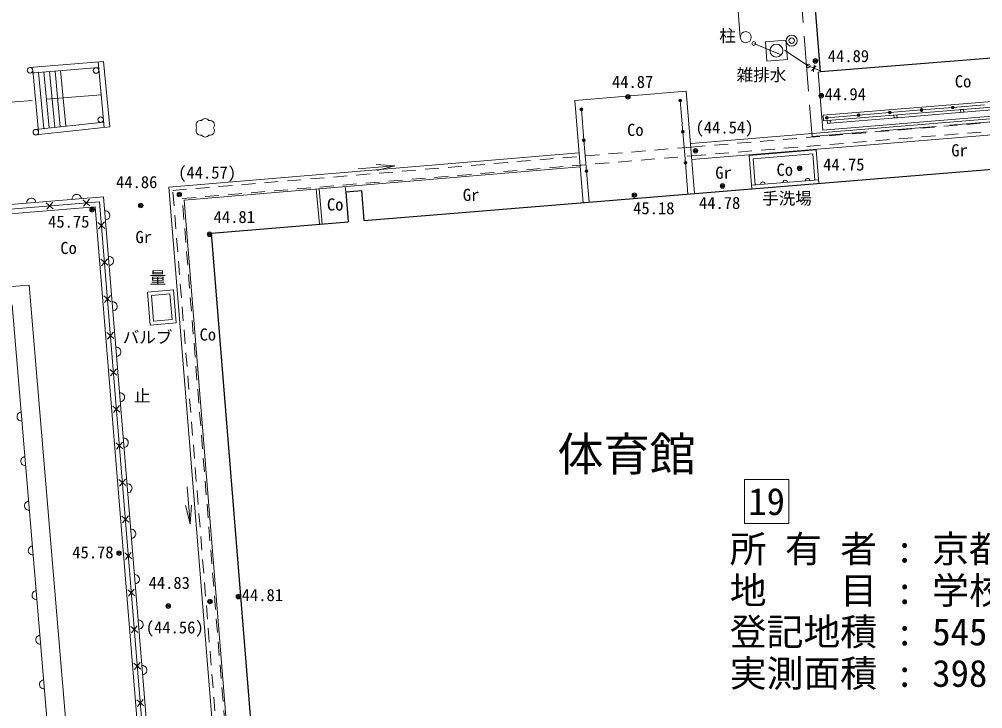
# Model space of a CAD drawing. Units: millimetres, scale not verified. Extents: x -29071210 to -28860960, y -117775216 to -117329466.
# Drawn here: x -29012373 to -28986217, y -117539710 to -117520999 of the extents above; entities that cross this region are included whole.
import ezdxf
from ezdxf.enums import TextEntityAlignment as Align

# ---------------------------------------------------------------- set-up
doc = ezdxf.new("R2010")
doc.units = ezdxf.units.MM
doc.header["$LTSCALE"] = 250
doc.header["$PDMODE"] = 32
doc.header["$PDSIZE"] = 125
doc.linetypes.add('DASHED', pattern=[7.5, 6, -1.5])
doc.linetypes.add('USER4', pattern=[2.5, 1.5, -1])
for name, color, linetype, lineweight in [('S-SUV', 7, 'Continuous', 13), ('S-SUV-HTXT', 7, 'Continuous', 13), ('S-SUV-SRVR', 3, 'Continuous', 13), ('S-SUV-STR', 1, 'Continuous', 25)]:
    doc.layers.add(name, color=color, linetype=linetype, lineweight=lineweight)
doc.styles.add('ＭＳ ゴシック', font='')
doc.styles.get('ＭＳ ゴシック').set_extended_font_data('MS Gothic')

# ---------------------------------------------------------------- blocks, each defined once
blk = doc.blocks.new('ﾌﾟﾛｯﾄﾏｰｸ-03_1')
at = {"color": 3, "linetype": 'Continuous', "lineweight": 25}
blk.add_circle((0, 0), 0.5, dxfattribs=at)
at = {"color": 3}
blk.add_point((0, 0), dxfattribs=at)
blk = doc.blocks.new('open_arrow')
at = {"color": 0, "linetype": 'Continuous', "lineweight": -2}
blk.add_lwpolyline([(7.5, 1.25), (0, 0), (7.5, -1.25)], dxfattribs=at)
blk = doc.blocks.new('植樹')
at = {"color": 7, "linetype": 'Continuous', "lineweight": 13}
for centre, radius, start, end in [((-0.5, 0.3), 0.5, 79.1621, 216.8699), ((-0.5, -0.3), 0.5, 143.1301, 280.8379), ((0, 0.5), 0.499, 35.631, 144.369), ((0.5, 0.3), 0.5, 323.1301, 100.8379), ((0, -0.5), 0.499, 215.631, 324.369), ((0.5, -0.3), 0.5, 259.1621, 36.8699)]:
    blk.add_arc(centre, radius, start, end, dxfattribs=at)

msp = doc.modelspace()

# ---------------------------------------------------------------- linework, layer by layer
at = {"layer": 'S-SUV'}
for p, q in [((-28992431, -117521656), (-28991692, -117521960.5)), ((-28992117, -117521609), (-28991560.5, -117521564.8)), ((-28992117, -117521609), (-28992075.5, -117522131.2)), ((-28991519, -117522087), (-28991560.5, -117521564.8)), ((-28991598.2, -117521838.2), (-28990952, -117522265)), ((-29012091.2, -117522308.5), (-29010084.8, -117522146.1)), ((-29010066.7, -117523938.2), (-29010234.3, -117522158.2)), ((-29009917.5, -117523922.2), (-29010084.8, -117522146.1)), ((-28992075.5, -117522131.2), (-28991519, -117522087)), ((-28990649, -117522392), (-28990952, -117522265)), ((-28990739.6, -117522258.3), (-28990861.4, -117522398.7)), ((-28990807.8, -117522421.1), (-28990793.1, -117522235.9)), ((-29012079.1, -117522458), (-29010220.2, -117522307.5)), ((-29012007.3, -117522376.1), (-29011849.2, -117524055.1)), ((-29011850.7, -117522439.5), (-29011707.2, -117523963.5)), ((-29011701.2, -117522427.4), (-29011558, -117523947.4)), ((-29011551.6, -117522415.3), (-29011408.9, -117523931.4)), ((-29011402.1, -117522403.2), (-29011259.7, -117523915.4)), ((-29011252.8, -117522389.2), (-29011110.4, -117523901.4)), ((-28990621, -117522427.2), (-28990685, -117522431)), ((-28990562, -117524006), (-28990685, -117522431)), ((-28997291, -117523205), (-28994269.7, -117522953.7)), ((-28994038.9, -117525729.2), (-28994269.7, -117522953.7)), ((-28990553, -117523604), (-28983510, -117523028)), ((-28997060.5, -117525976.7), (-28997291, -117523205)), ((-28994430, -117523203), (-28994359.6, -117524050)), ((-28990562, -117524006), (-28981135, -117523235)), ((-28990541.1, -117523753.5), (-28983498, -117523177.5)), ((-28997113, -117523443), (-28997043.1, -117524283.3)), ((-28989592.3, -117523600.9), (-28988737.2, -117523530.9)), ((-28988737.2, -117523530.9), (-28987882.1, -117523461)), ((-28986744.5, -117523523.5), (-28988543.6, -117523670.6)), ((-28987882.1, -117523461), (-28987027.1, -117523391.1)), ((-28987027.1, -117523391.1), (-28986172, -117523321.1)), ((-28986738.3, -117523442.7), (-28986818, -117523449.1)), ((-28986818, -117523449.1), (-28986811.6, -117523528.8)), ((-28986811.6, -117523528.8), (-28986731.9, -117523522.5)), ((-28986731.9, -117523522.5), (-28986738.3, -117523442.7)), ((-28984932.8, -117523375.3), (-28986731.9, -117523522.5)), ((-29011935, -117523987.9), (-29010080.8, -117523788.8)), ((-28994116.5, -117524807.3), (-28979510.8, -117523604.6)), ((-28990553, -117523604), (-28990541.1, -117523753.5)), ((-28990447.4, -117523670.8), (-28989592.3, -117523600.9)), ((-28990361.6, -117523739.2), (-28990441.4, -117523745.6)), ((-28990441.4, -117523745.6), (-28990435, -117523825.3)), ((-28990435, -117523825.3), (-28990355.3, -117523819)), ((-28990355.3, -117523819), (-28990361.6, -117523739.2)), ((-28988556.2, -117523671.7), (-28990355.3, -117523818.8)), ((-28988550, -117523590.9), (-28988629.7, -117523597.3)), ((-28988629.7, -117523597.3), (-28988623.3, -117523677)), ((-28988623.3, -117523677), (-28988543.6, -117523670.6)), ((-28988543.6, -117523670.6), (-28988550, -117523590.9)), ((-29011919, -117524137.1), (-29009917.5, -117523922.2)), ((-28994359.6, -117524050), (-28994289.1, -117524897)), ((-28997043.1, -117524283.3), (-28996973.2, -117525123.5)), ((-28992560, -117524699), (-28990741.8, -117524540.9)), ((-28990662.5, -117525452.7), (-28990741.8, -117524540.9)), ((-28992560, -117524699), (-28992481.5, -117525601.7)), ((-28992451.7, -117524790), (-28990832.8, -117524649.2)), ((-28992451.7, -117524790), (-28992390.5, -117525493.9)), ((-28990832.8, -117524649.2), (-28990770.9, -117525361.3)), ((-29003172.4, -117525060.5), (-29002175.9, -117524977.1)), ((-28996973.2, -117525123.5), (-28996903.4, -117525963.8)), ((-28994289.1, -117524897), (-28994218.7, -117525743.9)), ((-28992490.2, -117525502.1), (-28990671.2, -117525353.1)), ((-29004308.9, -117525604.3), (-29004225, -117526563.4)), ((-29004229.2, -117525597.6), (-29004145.3, -117526556.9)), ((-29003520.8, -117525537.7), (-29003507.9, -117525684.9)), ((-29010081.5, -117525815), (-29026198.5, -117527146.4)), ((-29010452.8, -117526059.8), (-29010643.5, -117525898.2)), ((-29010467.3, -117525883.7), (-29010629, -117526074.4)), ((-29008514.6, -117545014.6), (-29010081.5, -117525815)), ((-29010310.4, -117526084.8), (-29026151.5, -117527393.4)), ((-29010195.9, -117525949.9), (-29026111.8, -117527264.7)), ((-29011449.4, -117526142.2), (-29011640.1, -117525980.5)), ((-29011463.9, -117525966), (-29011625.6, -117526156.7)), ((-29008566.2, -117547455.3), (-29010310.4, -117526084.8)), ((-29008629, -117545149.3), (-29010195.9, -117525949.9)), ((-29010048.1, -117526675.3), (-29010238.6, -117526513.5)), ((-29010224.3, -117526689.7), (-29010062.4, -117526499.1)), ((-29010142.9, -117527686.3), (-29009981.1, -117527495.8)), ((-29009966.7, -117527672), (-29010157.3, -117527510.2)), ((-29021627.7, -117528981.8), (-29012104.6, -117528212.9)), ((-29012104.6, -117528212.9), (-29010642.5, -117545676.2)), ((-29009885.4, -117528668.6), (-29010075.9, -117528506.8)), ((-29010061.6, -117528683), (-29009899.8, -117528492.5)), ((-29011140.8, -117545716.4), (-29012561.3, -117528751.4)), ((-29009804, -117529665.3), (-29009994.6, -117529503.5)), ((-29009980.2, -117529679.7), (-29009818.4, -117529489.1)), ((-29009722.7, -117530662), (-29009913.3, -117530500.2)), ((-29009898.9, -117530676.4), (-29009737.1, -117530485.8)), ((-29009641.3, -117531658.7), (-29009831.9, -117531496.9)), ((-29009817.5, -117531673.1), (-29009655.7, -117531482.5)), ((-29009560, -117532655.4), (-29009750.6, -117532493.6)), ((-29009736.2, -117532669.8), (-29009574.4, -117532479.2)), ((-29009478.7, -117533652.1), (-29009669.2, -117533490.3)), ((-29009654.8, -117533666.5), (-29009493, -117533475.9)), ((-29007818.2, -117533692.3), (-29007737.5, -117534689.1)), ((-29009397.3, -117534648.8), (-29009587.9, -117534487)), ((-29009573.5, -117534663.1), (-29009411.7, -117534472.6)), ((-29009316, -117535645.5), (-29009506.5, -117535483.6)), ((-29009492.2, -117535659.8), (-29009330.3, -117535469.3)), ((-29009234.6, -117536642.1), (-29009425.2, -117536480.3)), ((-29009410.8, -117536656.5), (-29009249, -117536465.9)), ((-29009153.3, -117537638.8), (-29009343.8, -117537477)), ((-29009329.5, -117537653.2), (-29009167.7, -117537462.6)), ((-29009071.9, -117538635.5), (-29009262.5, -117538473.7)), ((-29009248.1, -117538649.9), (-29009086.3, -117538459.3)), ((-29008990.6, -117539632.2), (-29009181.2, -117539470.4)), ((-29009166.8, -117539646.6), (-29009005, -117539456))]:
    msp.add_line(p, q, dxfattribs=at)
at = {"layer": 'S-SUV', "linetype": 'DASHED'}
msp.add_line((-29010150.5, -117523048.2), (-29029127.5, -117524589.8), dxfattribs=at)
for points in [[(-28984285.3, -117481393.1), (-28994176.8, -117482204), (-28990849.2, -117524180), (-28980973.7, -117523372.3), (-28980973.7, -117523372.3), (-28983124.8, -117496095.4)], [(-28992798.6, -117521495.4), (-28994201.5, -117503165.1), (-28995759.4, -117484809.8)]]:
    msp.add_lwpolyline(points, dxfattribs=at)
at = {"layer": 'S-SUV', "linetype": 'USER4'}
for points in [[(-29006657.9, -117544753.9), (-29008205.9, -117525644.1), (-28994124.9, -117524466.8), (-28979538.4, -117523265.7)], [(-29006438, -117544495.4), (-29007947.3, -117525863.3), (-28994105, -117524706), (-28979518.9, -117523504.9)]]:
    msp.add_lwpolyline(points, dxfattribs=at)
at = {"layer": 'S-SUV'}
for points in [[(-28994152, -117524368.7), (-28994133.1, -117524367.2), (-28979546.5, -117523166)], [(-29006748.7, -117544871.8), (-29008313.6, -117525552.8), (-28997173.2, -117524621.3)], [(-29006401.2, -117544392.1), (-29007898.9, -117525904.4), (-28997142.3, -117525005.1)]]:
    msp.add_lwpolyline(points, dxfattribs=at)
for points in [[(-29008189.8, -117528344.9), (-29008114.1, -117529238.5), (-29008817.2, -117529298.1), (-29008892.9, -117528404.5)], [(-29008281, -117528453), (-29008222.2, -117529147.3), (-29008726, -117529190), (-29008784.8, -117528495.7)]]:
    msp.add_lwpolyline(points, close=True, dxfattribs=at)
for centre, radius in [((-28992649, -117521484), 150), ((-28991405, -117521579), 150), ((-28992431, -117521656), 50), ((-28991818, -117521848), 175), ((-28991405, -117521579), 75), ((-28990952, -117522265), 50), ((-29012082, -117522383.1), 75), ((-29010288, -117522388), 75), ((-29010162.4, -117523722.4), 75), ((-29011923.9, -117524062.1), 75)]:
    msp.add_circle(centre, radius, dxfattribs=at)
for centre, radius, start, end in [((-28994430, -117523203), 37.5, 0, 180), ((-28994430, -117523203), 37.5, 180, 0), ((-28994430, -117523203), 25, 0, 180), ((-28994430, -117523203), 25, 180, 0), ((-28994430, -117523203), 12.5, 0, 180), ((-28994430, -117523203), 12.5, 180, 0), ((-28997113, -117523443), 37.5, 0, 180), ((-28997113, -117523443), 37.5, 180, 0), ((-28997113, -117523443), 25, 0, 180), ((-28997113, -117523443), 25, 180, 0), ((-28997113, -117523443), 12.5, 0, 180), ((-28997113, -117523443), 12.5, 180, 0), ((-28989592.3, -117523600.9), 37.5, 0, 180), ((-28988737.2, -117523530.9), 37.5, 0, 180), ((-28988737.2, -117523530.9), 37.5, 180, 0), ((-28988737.2, -117523530.9), 25, 0, 180), ((-28988737.2, -117523530.9), 25, 180, 0), ((-28988737.2, -117523530.9), 12.5, 0, 180), ((-28988737.2, -117523530.9), 12.5, 180, 0), ((-28987882.1, -117523461), 37.5, 0, 180), ((-28987882.1, -117523461), 37.5, 180, 0), ((-28987882.1, -117523461), 25, 0, 180), ((-28987882.1, -117523461), 25, 180, 0), ((-28987882.1, -117523461), 12.5, 0, 180), ((-28987882.1, -117523461), 12.5, 180, 0), ((-28987027.1, -117523391.1), 37.5, 0, 180), ((-28987027.1, -117523391.1), 37.5, 180, 0), ((-28987027.1, -117523391.1), 25, 0, 180), ((-28987027.1, -117523391.1), 25, 180, 0), ((-28987027.1, -117523391.1), 12.5, 0, 180), ((-28987027.1, -117523391.1), 12.5, 180, 0), ((-28990447.4, -117523670.8), 37.5, 0, 180), ((-28990447.4, -117523670.8), 37.5, 180, 0), ((-28990447.4, -117523670.8), 25, 0, 180), ((-28990447.4, -117523670.8), 25, 180, 0), ((-28990447.4, -117523670.8), 12.5, 0, 180), ((-28990447.4, -117523670.8), 12.5, 180, 0), ((-28989592.3, -117523600.9), 37.5, 180, 0), ((-28989592.3, -117523600.9), 25, 0, 180), ((-28989592.3, -117523600.9), 25, 180, 0), ((-28989592.3, -117523600.9), 12.5, 0, 180), ((-28989592.3, -117523600.9), 12.5, 180, 0), ((-28994359.6, -117524050), 37.5, 0, 180), ((-28994359.6, -117524050), 37.5, 180, 0), ((-28994359.6, -117524050), 25, 0, 180), ((-28994359.6, -117524050), 25, 180, 0), ((-28994359.6, -117524050), 12.5, 0, 180), ((-28994359.6, -117524050), 12.5, 180, 0), ((-28997043.1, -117524283.3), 37.5, 0, 180), ((-28997043.1, -117524283.3), 37.5, 180, 0), ((-28997043.1, -117524283.3), 25, 0, 180), ((-28997043.1, -117524283.3), 25, 180, 0), ((-28997043.1, -117524283.3), 12.5, 0, 180), ((-28997043.1, -117524283.3), 12.5, 180, 0), ((-28994289.1, -117524897), 37.5, 0, 180), ((-28994289.1, -117524897), 25, 0, 180), ((-28996973.2, -117525123.5), 37.5, 0, 180), ((-28996973.2, -117525123.5), 37.5, 180, 0), ((-28996973.2, -117525123.5), 25, 0, 180), ((-28996973.2, -117525123.5), 25, 180, 0), ((-28996973.2, -117525123.5), 12.5, 0, 180), ((-28996973.2, -117525123.5), 12.5, 180, 0), ((-28994289.1, -117524897), 37.5, 180, 0), ((-28994289.1, -117524897), 25, 180, 0), ((-28994289.1, -117524897), 12.5, 0, 180), ((-28994289.1, -117524897), 12.5, 180, 0), ((-28991580.8, -117525425.9), 60.9, 3.13591, 186.22731), ((-28990974.5, -117525376.3), 60.9, 3.13591, 186.22731), ((-28992187.2, -117525475.6), 60.9, 3.13591, 186.22731), ((-29012044.5, -117525976), 123.8, 4.18715, 185.25748), ((-29010810.3, -117525874.1), 123.8, 4.18715, 185.25748), ((-29010039.1, -117526320.5), 123.8, 274.13066, 95.20099), ((-29009938.4, -117527554.7), 123.8, 274.13066, 95.20099), ((-29009837.7, -117528789), 123.8, 274.13066, 95.20099), ((-29009736.9, -117530023.3), 123.8, 274.13066, 95.20099), ((-29009636.2, -117531257.6), 123.8, 274.13066, 95.20099), ((-29012311, -117531781.2), 121.7, 93.20744, 276.36484), ((-29009535.5, -117532491.8), 123.8, 274.13066, 95.20099), ((-29012209.5, -117532992.9), 121.7, 93.20744, 276.36484), ((-29009434.7, -117533726.1), 123.8, 274.13066, 95.20099), ((-29012108.1, -117534204.7), 121.7, 93.20744, 276.36484), ((-29009334, -117534960.4), 123.8, 274.13066, 95.20099), ((-29012006.6, -117535416.5), 121.7, 93.20744, 276.36484), ((-29009233.3, -117536194.7), 123.8, 274.13066, 95.20099), ((-29011905.1, -117536628.3), 121.7, 93.20744, 276.36484), ((-29009132.5, -117537428.9), 123.8, 274.13066, 95.20099), ((-29011803.7, -117537840.1), 121.7, 93.20744, 276.36484), ((-29009031.8, -117538663.2), 123.8, 274.13066, 95.20099), ((-29011702.2, -117539051.9), 121.7, 93.20744, 276.36484)]:
    msp.add_arc(centre, radius, start, end, dxfattribs=at)
at = {"layer": 'S-SUV-HTXT', "lineweight": 15}
msp.add_lwpolyline([(-28991484.2, -117533485.8), (-28992684.2, -117533485.8), (-28992684.2, -117534685.8), (-28991484.2, -117534685.8)], close=True, dxfattribs=at)
at = {"layer": 'S-SUV-STR'}
for p, q in [((-29003006, -117526463.6), (-28983206.3, -117524842.1)), ((-29003507.9, -117525684.9), (-29003072.7, -117525649.2)), ((-29003006, -117526463.6), (-29003072.7, -117525649.2)), ((-29003507.9, -117525684.9), (-29003441.2, -117526499.2)), ((-29007151, -117526803), (-29003441.2, -117526499.2))]:
    msp.add_line(p, q, dxfattribs=at)
msp.add_lwpolyline([(-28983602, -117521866.8), (-28990621, -117522427.2), (-28993640, -117484475.4), (-28986611, -117483934)], close=True, dxfattribs=at)
msp.add_lwpolyline([(-28981864.6, -117541583.4), (-29001653.2, -117543155.9), (-29001594.9, -117543889.8), (-29001993.6, -117543921.5), (-29002052, -117543187.6), (-29005807, -117543486), (-29007151, -117526803)], dxfattribs=at)

# ---------------------------------------------------------------- block references
at = {"layer": 'S-SUV', "xscale": 250, "yscale": 250}
msp.add_blockref('植樹', (-29007324, -117523945), dxfattribs=at)
at = {"layer": 'S-SUV', "xscale": 66.7, "yscale": 66.7}
for p, rotation in [((-29002175.9, -117524977.1), 184.8), ((-29007737.5, -117534689.1), 94.6)]:
    msp.add_blockref('open_arrow', p, dxfattribs=dict(at, rotation=rotation))
at = {"layer": 'S-SUV-SRVR', "xscale": 75, "yscale": 75}
for p in [(-28990758.8, -117522128.3), (-28995849.4, -117523103.9), (-28990600, -117523073), (-28994013.9, -117524569.9), (-28991189, -117525042.6), (-28993282.2, -117525522), (-29008027.8, -117525753.7), (-28995673.6, -117525772.3), (-29010396.7, -117526167.1), (-29009074.4, -117526053.3), (-29007207.6, -117526832.9), (-29009664.3, -117535488), (-29006424.6, -117536667.8), (-29008328.8, -117536924.1), (-29007197, -117536800.3)]:
    msp.add_blockref('ﾌﾟﾛｯﾄﾏｰｸ-03_1', p, dxfattribs=at)

# ---------------------------------------------------------------- texts
at = {"layer": 'S-SUV-HTXT', "style": 'ＭＳ ゴシック'}
msp.add_text('柱', height=329.9, dxfattribs=at).set_placement((-28992919.6, -117521447), align=Align.MIDDLE_RIGHT)
for s, height, p in [('雑排水', 329.9, (-28992223.3, -117522508.5)), ('Co', 329.9, (-28991590.7, -117525081.9)), ('Co', 329.9, (-29011032.9, -117527204.7)), ('体育館', 916.4, (-28995885.7, -117532797.8)), ('19', 733.1, (-28992084.2, -117534085.8))]:
    msp.add_text(s, height=height, dxfattribs=at).set_placement(p, align=Align.MIDDLE_CENTER)
for s, height, p in [('Co', 329.9, (-28986975.3, -117522947)), ('Co', 329.9, (-28995871.8, -117524263.6)), ('Gr', 329.9, (-28987070.1, -117524818.6)), ('Gr', 329.9, (-28993476.7, -117525425.2)), ('Gr', 329.9, (-29000332.2, -117526028.8)), ('手洗場', 329.9, (-28992205.8, -117526123.1)), ('Co', 329.9, (-29004020.5, -117526289.2)), ('Gr', 329.9, (-29009219.1, -117527172.3)), ('量', 329.9, (-29008838.1, -117528271.4)), ('バルブ', 329.9, (-29009564.7, -117529891.8)), ('Co', 329.9, (-29007477.9, -117529819.5)), ('止', 329.9, (-29009261.4, -117531484.3)), ('所 有 者 : 京都府', 733.1, (-28993084.2, -117535960.8)), ('地\u3000\u3000目 : 学校用地', 733.1, (-28993084.2, -117537085.8)), ('登記地積 : 545㎡', 733.1, (-28993084.2, -117538210.8)), ('実測面積 : 398.39㎡', 733.1, (-28993084.2, -117539335.8))]:
    msp.add_text(s, height=height, dxfattribs=at).set_placement(p, align=Align.BOTTOM_LEFT)
at = {"layer": 'S-SUV-SRVR', "style": 'ＭＳ ゴシック'}
for s, p in [('44.89', (-28990423.6, -117522259.5)), ('44.87', (-28996282.8, -117522960.1)), ('44.94', (-28990509.1, -117523293.2)), ('44.75', (-28990549.1, -117525202.4)), ('44.86', (-29009745.6, -117525680.4)), ('44.78', (-28993920.7, -117526246.3)), ('45.18', (-28995707.6, -117526390.2)), ('45.75', (-29011589.8, -117526753)), ('44.81', (-29007095.8, -117526627.2)), ('45.78', (-29010934.6, -117535727.7)), ('44.83', (-29008861.4, -117536556.6)), ('44.81', (-29006333.8, -117536888))]:
    msp.add_text(s, height=329.9, dxfattribs=at).set_placement(p, align=Align.BOTTOM_LEFT)
for s, p in [('(44.54)', (-28993227.2, -117524197.5)), ('(44.57)', (-29007273.4, -117525422)), ('(44.56)', (-29008152.2, -117537765.7))]:
    msp.add_text(s, height=329.9, dxfattribs=at).set_placement(p, align=Align.BOTTOM_CENTER)

doc.saveas('drawing.dxf')
